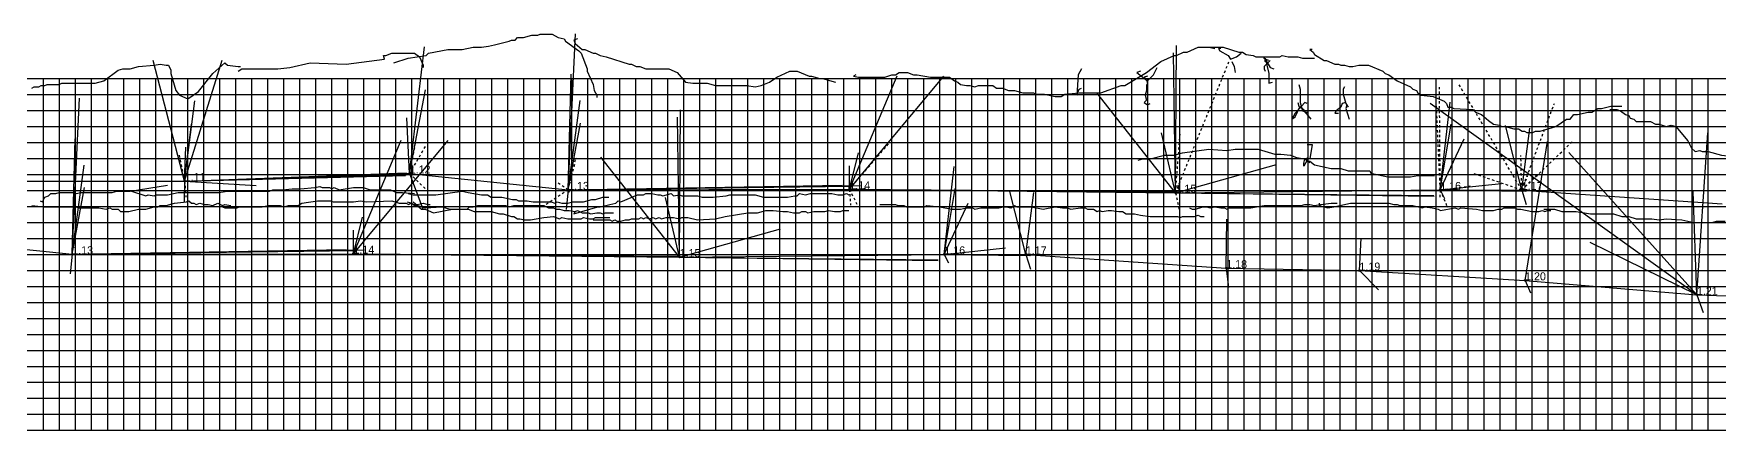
# Model space of a CAD drawing. Header units: millimetres. Extents: x -20 to 734, y -12 to 103.
# Drawn here: x 188.8 to 399.4, y -8 to 41.6 of the extents above; entities that cross this region are included whole.
import ezdxf

# ---------------------------------------------------------------- set-up
doc = ezdxf.new("R2010")
doc.units = ezdxf.units.MM
doc.linetypes.add('DASH', pattern=[0.6, 0.3, -0.3])

msp = doc.modelspace()

# ---------------------------------------------------------------- linework, layer by layer
at = {"layer": 'Black', "color": 0}
for points in [[(233.8, 37.95), (235.6, 38.55), (237.85, 38.85), (238.15, 39.15), (240.55, 39.6), (242.35, 39.6), (243.7, 39.9), (244.75, 39.9), (245.65, 40.05), (246.4, 40.2), (248.2, 40.65), (248.5, 40.8), (248.95, 40.8), (249.25, 41.1), (250, 41.1), (251.05, 41.4), (251.8, 41.4), (252.1, 41.55), (253.6, 41.55), (254.35, 41.1), (255.1, 40.95), (255.25, 40.65), (256.9, 39.45), (257.2, 39.15), (257.95, 37.2), (257.95, 36.9), (258.7, 35.25), (258.85, 34.5), (259.15, 33.9), (259.15, 33.6)], [(256.75, 40.95), (256.3, 40.8), (256.45, 40.35), (257.35, 39.6), (257.65, 39.6), (258.7, 39.15), (259, 39.15), (259.6, 38.85), (260.35, 38.7), (263.2, 37.8), (263.5, 37.8), (264.1, 37.5), (264.55, 37.5), (265.3, 37.2), (268.15, 37.2), (269.2, 36.75), (270.25, 35.55), (271.15, 35.4), (272.95, 35.4), (274, 35.1), (277.9, 35.1), (278.95, 34.95), (279.7, 35.1), (280.75, 35.55), (281.65, 36.15), (283.3, 36.9), (284.2, 36.9), (285.7, 36.3), (286, 36.3), (287.05, 36), (287.35, 36), (289, 35.55), (289, 35.55)], [(188.55, 34.8), (188.85, 34.95), (189.45, 34.95), (189.75, 35.1), (190.2, 35.1), (190.5, 35.25), (192, 35.25), (192.3, 35.4), (196.5, 35.4), (197.55, 35.7), (199.35, 37.05), (199.95, 37.2), (200.85, 37.2), (201.9, 37.5), (203.85, 37.65), (204.6, 37.8), (205.35, 37.65), (205.65, 37.65), (205.95, 37.05), (205.95, 36.6), (206.55, 34.5), (207, 33.9), (208.05, 33.45), (209.4, 34.35), (211.2, 36.6), (212.7, 37.95), (213, 37.65), (214.35, 37.5), (214.65, 37.5)], [(214.35, 36.9), (214.8, 37.2), (219.3, 37.2), (220.8, 37.35), (223.35, 37.95), (227.85, 37.8), (232.65, 38.4), (232.5, 38.85), (232.8, 38.85), (233.55, 39.15), (236.4, 39.15), (237, 38.7), (237.45, 37.65), (237.45, 37.35)], [(291.55, 36.45), (291.25, 36.3), (291.85, 36.15), (295.15, 36.15), (296.05, 36.45), (296.5, 36.45), (296.95, 36.75), (298, 36.75), (298.75, 36.45), (299.2, 36.45), (300.85, 36.15), (303.25, 36.15), (303.85, 35.7), (304.3, 35.55), (304.6, 35.25), (305.35, 35.1), (305.8, 35.1), (306.4, 34.95), (306.85, 35.1), (308.65, 35.1), (309.1, 34.8), (309.85, 34.8), (310.6, 34.5), (311.35, 34.5), (312.4, 34.2), (313.75, 34.2), (314.05, 34.05), (315.1, 34.05), (316.45, 33.75), (317.2, 33.75), (317.65, 34.05), (319.45, 34.2), (322.15, 34.2), (324.7, 35.1), (325.15, 35.1), (327.85, 36.75), (329.65, 38.1), (331.3, 38.85), (331.6, 38.85), (332.5, 39.3), (332.95, 39.3), (334.3, 39.9), (335.65, 39.9), (336.4, 39.75)], [(335.65, 39.9), (337.45, 39.9), (339.4, 39.3), (339.85, 39.3), (340.3, 39), (341.2, 38.85), (341.5, 38.7), (344.5, 38.7), (344.8, 38.85), (345.55, 38.7), (346.75, 38.7), (347.35, 38.55), (348.85, 38.55), (348.85, 38.55)], [(337.15, 39.75), (336.85, 39.75), (337, 39.45), (338.05, 38.85), (338.35, 38.4), (339.1, 38.7), (339.7, 39.15)], [(338.5, 38.1), (338.8, 37.5), (338.95, 36.75)], [(343.3, 38.25), (342.55, 37.5), (342.55, 37.2), (342.7, 36.9)], [(343, 37.95), (342.7, 38.1), (342.7, 38.55), (343.15, 36.6), (343.15, 35.4), (343.6, 35.55)], [(343.15, 38.25), (342.7, 38.4), (343.3, 37.35), (343.75, 37.2)], [(348.55, 39.6), (348.25, 39.6), (348.7, 39.3), (348.85, 39), (350.05, 38.25), (350.35, 38.25), (351.4, 37.8), (351.85, 37.8), (352.15, 37.65), (352.6, 37.65), (353.2, 37.5), (353.65, 37.5), (354.4, 37.65), (355.6, 37.65), (357.4, 36.9), (357.7, 36.6), (358.15, 36.45), (359.2, 35.7), (360.85, 34.95), (361.15, 34.65), (361.6, 34.5), (361.75, 34.2), (362.2, 33.9), (363.7, 33.75), (365.05, 33.15), (365.35, 32.85), (365.5, 32.4), (365.95, 32.4), (366.25, 32.25), (368.65, 32.1), (368.95, 31.8), (369.7, 31.5), (370.6, 30.75), (371.2, 30.3), (371.95, 30.15), (372.25, 30), (372.7, 30), (373.75, 29.7), (374.35, 29.7), (374.8, 29.4), (375.1, 29.4), (375.4, 29.25), (376.15, 29.25), (376.45, 29.4), (377.05, 29.4), (379, 30), (380.35, 30.9), (380.8, 30.9), (381.25, 31.5), (381.7, 31.5), (383.05, 31.8), (383.5, 31.8), (384.25, 32.25), (384.7, 32.25), (385.9, 32.55), (387.25, 32.55)], [(319.75, 37.2), (319.3, 36.45), (319.15, 33.9), (319.45, 34.65), (319.75, 34.8)], [(327.1, 36.9), (326.65, 36.75), (328, 35.7), (328.75, 36.45), (329.2, 37.35)], [(328, 36.3), (327.55, 36.15), (327.85, 35.85), (328, 35.4), (327.85, 35.1), (327.85, 34.5), (327.7, 33.9), (327.85, 33.3), (327.55, 33), (328, 32.7), (328.3, 32.85)], [(346.9, 35.25), (347.05, 34.65), (347.05, 33), (347.35, 31.95), (347.8, 31.8)], [(352.6, 34.95), (352.45, 34.65), (352.45, 34.05), (352.75, 32.85), (353.05, 32.4)], [(347.95, 32.85), (347.65, 33), (346.45, 31.65), (346, 30.9), (346.45, 31.2), (347.05, 32.55), (348.4, 30.9)], [(346.75, 33), (346.9, 32.55), (347.5, 32.1), (347.65, 31.8), (347.95, 31.8)], [(352.75, 33), (352.3, 32.85), (352.15, 32.4), (351.55, 31.95), (351.4, 31.65), (351.85, 31.65)], [(352.9, 32.7), (352.75, 32.25), (353.2, 30.9)], [(385.75, 32.1), (386.65, 32.1), (387.1, 31.95), (387.7, 31.5), (388.15, 31.35), (388.3, 31.05), (388.75, 30.9), (389.05, 30.6), (390.85, 30.6), (391.45, 30.3), (391.9, 30.3), (392.8, 30), (393.4, 30.15), (394, 30), (395.5, 28.2), (395.95, 27.3), (396.4, 26.85), (397, 27), (397.3, 26.85), (398.05, 26.85), (399.7, 26.4), (401.2, 26.25), (403.6, 26.25)], [(347.95, 27.75), (348.55, 27.75), (348.25, 25.95)], [(347.95, 26.1), (347.95, 25.8), (347.5, 25.05), (347.5, 25.35), (347.65, 25.95), (348.25, 25.5)], [(256.45, 19.35), (256.3, 19.05), (259.3, 19.95), (259.6, 19.95), (260.8, 20.25), (261.55, 20.4), (261.85, 20.7), (262.15, 20.55), (264.25, 21.45), (265, 21.45), (265.3, 21.6), (266.05, 21.6), (266.8, 21.45), (267.1, 21.45), (267.4, 21.3), (268.45, 21.6), (268.75, 21.3), (269.5, 21.45), (269.8, 21.3), (271.75, 21.3), (272.35, 21.15), (273.7, 21.15), (275.35, 21.3), (275.8, 21.45), (278.95, 21.45), (280, 21.15), (283, 21.15), (283.9, 21.3), (284.2, 21.3), (284.5, 21.6), (285.25, 21.45), (285.85, 21.6), (288.55, 21.6), (289.3, 21.45), (289.9, 21.45), (290.35, 21.6), (290.65, 21.45)], [(188.55, 20.1), (190.05, 19.95), (194.1, 19.95), (194.4, 19.8), (196.95, 19.8), (197.85, 19.65), (198.3, 19.8), (198.6, 19.65), (199.35, 19.65), (199.65, 19.35), (200.7, 19.35), (201.9, 19.65), (202.8, 19.65), (203.85, 19.95), (204.3, 19.95), (204.6, 20.1), (205.35, 20.1), (206.4, 20.4), (207.9, 20.55), (208.2, 20.7), (208.5, 20.4), (208.8, 20.4), (209.1, 20.25), (209.55, 20.4), (210.15, 20.25), (210.6, 20.25), (211.2, 20.1), (211.8, 20.4), (212.4, 20.1), (212.7, 20.25), (213.45, 20.1)], [(212.4, 19.95), (212.7, 19.8), (214.2, 19.8), (214.5, 19.95), (217.35, 19.95), (218.1, 20.1), (219.6, 20.1), (220.05, 19.95), (220.65, 20.1), (221.85, 20.1), (222.3, 20.4), (224.25, 20.7), (225.9, 20.7), (226.2, 20.55), (228.75, 20.55), (229.65, 20.7), (230.4, 20.55), (233.55, 20.7), (234.45, 20.4), (235.35, 20.4), (235.65, 20.25), (235.95, 20.4), (236.25, 20.25), (236.7, 20.25), (237.45, 20.4), (238.05, 20.25), (238.35, 20.25)], [(235.45, 20.55), (236.05, 20.4), (236.35, 20.1), (236.8, 20.1), (237.7, 19.8), (239.8, 19.95), (240.85, 19.65), (243.1, 19.65), (243.85, 19.35), (245.95, 19.35), (247, 19.05), (247.45, 19.05), (248.5, 18.75), (248.8, 18.75), (249.25, 18.45), (249.55, 18.45), (250.15, 18.3), (250.9, 18.3), (252.55, 18.6), (253.75, 18.75), (254.5, 18.45), (254.8, 18.6), (255.55, 18.45), (257.2, 18.45), (257.5, 18.6), (258.25, 18.45), (258.7, 18.45), (259, 18.6), (260.8, 18.6)], [(236.2, 20.55), (237.25, 19.65), (237.7, 19.65), (238.75, 19.2), (241.15, 19.65), (242.95, 19.65), (243.25, 19.95), (243.7, 19.95), (244.3, 20.1), (247.75, 20.1), (248.2, 19.95), (248.8, 20.1), (252.55, 20.1), (253.15, 19.8), (253.75, 19.8), (254.05, 19.65), (254.5, 19.65), (255.1, 19.5), (255.7, 19.5), (256.45, 19.35), (256.75, 19.5), (257.35, 19.2), (258.1, 19.2), (258.4, 19.05), (259.15, 19.2), (259.6, 19.2), (259.9, 19.05), (260.2, 19.2), (261.25, 19.2)], [(258.7, 18.3), (260.8, 18.3), (261.1, 18.15), (261.4, 18.3), (261.7, 18.15), (262.15, 18.15), (262.75, 18.3), (263.2, 18.3), (263.5, 18.45), (264.4, 18.45), (264.7, 18.6), (265, 18.45), (265.3, 18.6), (265.75, 18.45), (266.2, 18.6), (266.5, 18.45), (266.95, 18.6), (267.25, 18.45), (267.85, 18.6), (268.75, 18.6), (269.5, 18.45), (269.8, 18.6), (270.55, 18.6), (271.75, 18.3), (274, 18.45), (275.2, 18.75), (278.05, 19.2), (279.25, 19.2), (280.3, 19.5), (281.2, 19.5), (282.4, 19.35), (283, 19.35), (283.75, 19.2), (284.5, 19.2), (284.8, 19.35), (285.25, 19.35), (285.55, 19.2), (286.3, 19.35), (287.65, 19.35), (288.1, 19.5), (288.85, 19.35), (289.6, 19.35), (289.9, 19.5), (290.65, 19.5)], [(294.55, 20.25), (296.5, 20.25), (296.8, 20.1), (297.55, 20.1), (297.85, 19.95), (300.1, 19.95), (300.4, 20.1), (302.05, 19.95), (303.55, 19.65), (304.6, 19.65), (305.35, 19.8), (306.1, 19.8), (306.4, 19.65), (307.15, 19.8), (309.4, 19.8), (310, 19.95), (310.3, 19.95), (310.9, 19.8), (311.35, 20.1), (311.65, 19.95), (313.45, 19.95), (314.95, 19.65), (316.45, 19.95), (317.35, 19.8), (317.95, 19.8), (318.4, 19.65), (319.6, 19.8), (320.2, 19.8), (320.5, 19.65), (321.25, 19.65), (321.7, 19.35), (322, 19.5), (322.3, 19.35), (323.05, 19.5), (323.5, 19.5), (324.4, 19.35), (324.85, 19.35), (325.3, 19.05), (326.35, 19.05), (327.1, 18.9), (328.3, 18.75), (331.75, 18.75), (332.05, 18.6), (332.35, 18.75), (333.85, 18.75), (334.3, 18.9), (334.6, 18.75), (335.05, 18.75)], [(333.25, 19.8), (333.55, 19.65), (334, 19.65), (334.9, 19.95), (335.35, 19.95), (335.8, 19.8), (336.4, 19.95), (337.15, 19.8), (337.6, 19.8), (337.9, 19.65), (338.2, 19.8), (340.9, 19.8), (342.55, 20.1), (347.2, 20.1), (347.65, 20.25), (348.25, 20.25), (348.85, 20.1), (349.6, 20.25), (350.95, 20.4), (351.7, 20.4)], [(349.45, 20.4), (349.45, 20.1), (350.5, 19.8), (351.25, 19.95), (353.35, 20.4), (358.15, 20.4), (358.75, 20.25), (359.2, 20.25), (359.5, 20.1), (361.15, 20.1), (362.35, 19.8), (362.65, 19.95), (363.55, 19.8), (364.3, 19.65), (364.6, 19.5), (366.4, 19.8), (366.85, 19.65), (367.15, 19.8), (369.1, 19.65), (369.85, 19.5), (371.2, 19.5), (371.8, 19.65), (372.25, 19.65), (372.55, 19.8), (373.9, 19.8), (374.2, 19.65), (374.65, 19.65), (376, 19.35), (376.9, 19.35), (377.35, 19.5), (377.65, 19.35), (377.95, 19.5), (378.4, 19.5)], [(377.5, 19.65), (378.85, 19.65), (379.75, 19.35), (381.55, 19.35), (383.35, 19.05), (386.2, 19.05), (387.25, 18.75), (388.15, 18.75), (389.05, 18.45), (391, 18.45), (391.9, 18.3), (392.8, 18.45), (394.75, 18.3), (396.25, 18), (398.5, 18), (399.1, 18.15), (400.15, 18.15)]]:
    msp.add_lwpolyline(points, dxfattribs=at)
msp.add_point((342.55, 38.55), dxfattribs=at)
at = {"layer": 'Blue', "color": 5}
for points in [[(189.6, 20.7), (189.9, 20.55), (190.2, 21.15), (190.65, 21.3), (190.95, 21.6), (191.55, 21.6), (192, 21.75), (193.65, 21.75), (194.1, 21.6), (194.7, 21.75), (198.6, 21.75), (199.2, 21.9), (200.85, 21.9), (205.5, 22.65)], [(201, 21.9), (202.8, 21.3), (203.1, 21.45), (203.85, 21.3), (204.15, 21.45), (205.5, 21.45), (206.85, 21.75), (211.95, 21.75), (213, 21.9), (218.25, 21.9), (218.7, 22.05), (219.9, 22.05), (221.1, 22.2), (222.15, 22.2), (223.95, 22.35), (224.55, 22.5), (224.85, 22.35), (225.75, 22.35), (226.05, 22.2), (226.35, 22.35), (226.95, 22.05), (228.75, 22.35), (229.95, 22.35), (230.85, 22.05), (233.4, 22.05), (234.15, 21.75), (234.9, 21.75), (236.4, 21.6)], [(235.6, 21.6), (236.2, 21.45), (239.05, 21.45), (242.35, 21.9), (243.1, 21.75), (244.75, 21.45), (245.5, 21.45), (245.95, 21.15), (247.3, 21.15), (248.65, 20.85), (249.1, 20.85), (249.4, 20.7), (250.45, 20.7), (251.2, 20.55), (253.45, 20.55), (253.9, 20.4), (254.2, 20.55), (254.8, 20.4), (255.55, 20.4), (256.15, 20.55), (257.5, 20.55), (258.55, 20.85), (259, 20.85), (259.9, 21.15), (260.65, 21.15)]]:
    msp.add_lwpolyline(points, dxfattribs=at)
at = {"layer": 'Grid', "color": 255}
for p, q in [((-4, 36), (730, 36)), ((190, 36), (190, -8)), ((192, 36), (192, -8)), ((194, 36), (194, -8)), ((196, 36), (196, -8)), ((198, 36), (198, -8)), ((200, 36), (200, -8)), ((202, 36), (202, -8)), ((204, 36), (204, -8)), ((206, 36), (206, -8)), ((208, 36), (208, -8)), ((210, 36), (210, -8)), ((212, 36), (212, -8)), ((214, 36), (214, -8)), ((216, 36), (216, -8)), ((218, 36), (218, -8)), ((220, 36), (220, -8)), ((222, 36), (222, -8)), ((224, 36), (224, -8)), ((226, 36), (226, -8)), ((228, 36), (228, -8)), ((230, 36), (230, -8)), ((232, 36), (232, -8)), ((234, 36), (234, -8)), ((236, 36), (236, -8)), ((238, 36), (238, -8)), ((240, 36), (240, -8)), ((242, 36), (242, -8)), ((244, 36), (244, -8)), ((246, 36), (246, -8)), ((248, 36), (248, -8)), ((250, 36), (250, -8)), ((252, 36), (252, -8)), ((254, 36), (254, -8)), ((256, 36), (256, -8)), ((258, 36), (258, -8)), ((260, 36), (260, -8)), ((262, 36), (262, -8)), ((264, 36), (264, -8)), ((266, 36), (266, -8)), ((268, 36), (268, -8)), ((270, 36), (270, -8)), ((272, 36), (272, -8)), ((274, 36), (274, -8)), ((276, 36), (276, -8)), ((278, 36), (278, -8)), ((280, 36), (280, -8)), ((282, 36), (282, -8)), ((284, 36), (284, -8)), ((286, 36), (286, -8)), ((288, 36), (288, -8)), ((290, 36), (290, -8)), ((292, 36), (292, -8)), ((294, 36), (294, -8)), ((296, 36), (296, -8)), ((298, 36), (298, -8)), ((300, 36), (300, -8)), ((302, 36), (302, -8)), ((304, 36), (304, -8)), ((306, 36), (306, -8)), ((308, 36), (308, -8)), ((310, 36), (310, -8)), ((312, 36), (312, -8)), ((314, 36), (314, -8)), ((316, 36), (316, -8)), ((318, 36), (318, -8)), ((320, 36), (320, -8)), ((322, 36), (322, -8)), ((324, 36), (324, -8)), ((326, 36), (326, -8)), ((328, 36), (328, -8)), ((330, 36), (330, -8)), ((332, 36), (332, -8)), ((334, 36), (334, -8)), ((336, 36), (336, -8)), ((338, 36), (338, -8)), ((340, 36), (340, -8)), ((342, 36), (342, -8)), ((344, 36), (344, -8)), ((346, 36), (346, -8)), ((348, 36), (348, -8)), ((350, 36), (350, -8)), ((352, 36), (352, -8)), ((354, 36), (354, -8)), ((356, 36), (356, -8)), ((358, 36), (358, -8)), ((360, 36), (360, -8)), ((362, 36), (362, -8)), ((364, 36), (364, -8)), ((366, 36), (366, -8)), ((368, 36), (368, -8)), ((370, 36), (370, -8)), ((372, 36), (372, -8)), ((374, 36), (374, -8)), ((376, 36), (376, -8)), ((378, 36), (378, -8)), ((380, 36), (380, -8)), ((382, 36), (382, -8)), ((384, 36), (384, -8)), ((386, 36), (386, -8)), ((388, 36), (388, -8)), ((390, 36), (390, -8)), ((392, 36), (392, -8)), ((394, 36), (394, -8)), ((396, 36), (396, -8)), ((398, 36), (398, -8)), ((-4, 34), (730, 34)), ((-4, 32), (730, 32)), ((-4, 30), (730, 30)), ((-4, 28), (730, 28)), ((-4, 26), (730, 26)), ((-4, 24), (730, 24)), ((-4, 22), (730, 22)), ((-4, 20), (730, 20)), ((-4, 18), (730, 18)), ((-4, 16), (730, 16)), ((-4, 14), (730, 14)), ((-4, 12), (730, 12)), ((-4, 10), (730, 10)), ((-4, 8), (730, 8)), ((-4, 6), (730, 6)), ((-4, 4), (730, 4)), ((-4, 2), (730, 2)), ((-4, 0), (730, 0)), ((-4, -2), (730, -2)), ((-4, -4), (730, -4)), ((-4, -6), (730, -6)), ((-4, -8), (730, -8))]:
    msp.add_line(p, q, dxfattribs=at)
at = {"layer": 'Orange', "color": 30}
msp.add_lwpolyline([(326.8, 25.8), (327.4, 25.95), (328.3, 25.95), (330.1, 26.4), (331.3, 26.4), (332.35, 26.7), (335.65, 27.15), (337.9, 27), (338.95, 27.15), (341.8, 27.15), (343.9, 26.55), (344.65, 26.55), (345.85, 26.4), (346.6, 26.1), (347.65, 25.95), (347.95, 25.65), (348.25, 25.65), (348.85, 25.2), (350.95, 24.75), (352.15, 24.75), (353.05, 24.45), (355.75, 24.45), (355.9, 24.15), (358, 23.7), (360.85, 23.7), (361.75, 23.85), (363.85, 23.85)], dxfattribs=at)
at = {"layer": 'Shots', "color": 1}
for p, q in [((207.662, 23.166), (235.78, 24.12)), ((235.78, 24.12), (255.584, 22.064)), ((175.198, 23.146), (207.662, 23.166)), ((255.584, 22.064), (290.724, 22.136)), ((290.724, 22.136), (331.482, 21.716)), ((331.482, 21.716), (364.562, 22.054)), ((364.562, 22.054), (374.748, 22.046)), ((374.748, 22.046), (399.792, 20.326))]:
    msp.add_line(p, q, dxfattribs=at)
at = {"layer": 'Shots', "color": 30}
for p, q in [((173.81, 16.07), (193.614, 14.014)), ((193.614, 14.014), (228.754, 14.086)), ((228.754, 14.086), (269.512, 13.666)), ((269.512, 13.666), (302.592, 14.004)), ((302.592, 14.004), (312.778, 13.996)), ((312.778, 13.996), (337.822, 12.276)), ((337.822, 12.276), (354.468, 11.978)), ((354.468, 11.978), (375.166, 10.754)), ((375.166, 10.754), (396.638, 8.946)), ((396.638, 8.946), (436.316, 7.614))]:
    msp.add_line(p, q, dxfattribs=at)
at = {"layer": 'Shots', "color": 1}
for centre in [(207.662, 23.166), (235.78, 24.12), (255.584, 22.064), (290.724, 22.136), (331.482, 21.716), (364.562, 22.054), (374.748, 22.046)]:
    msp.add_circle(centre, 0.1, dxfattribs=at)
at = {"layer": 'Shots', "color": 30}
for centre in [(193.614, 14.014), (228.754, 14.086), (269.512, 13.666), (302.592, 14.004), (312.778, 13.996), (337.822, 12.276), (354.468, 11.978), (375.166, 10.754), (396.638, 8.946)]:
    msp.add_circle(centre, 0.1, dxfattribs=at)
at = {"layer": 'XSect', "color": 1}
for p, q in [((255.584, 22.064), (256.5, 41.596)), ((331.482, 21.716), (331.594, 40.114)), ((207.662, 23.166), (203.712, 38.224)), ((207.662, 23.166), (212.366, 38.29)), ((235.78, 24.12), (237.644, 39.95)), ((331.482, 21.716), (331.234, 39.21)), ((255.584, 22.064), (255.958, 36.518)), ((290.724, 22.136), (296.684, 36.33)), ((290.724, 22.136), (302.542, 36.284)), ((235.78, 24.12), (237.768, 34.586)), ((331.482, 21.716), (321.652, 34.198)), ((207.662, 23.166), (208.938, 33.218)), ((255.584, 22.064), (257.084, 33.226)), ((364.562, 22.054), (365.81, 33.038)), ((207.662, 23.166), (208.506, 30.268)), ((235.78, 24.12), (235.432, 31.078)), ((255.584, 22.064), (257.136, 30.408)), ((364.562, 22.054), (365.936, 30.288)), ((374.748, 22.046), (372.724, 30.098)), ((374.748, 22.046), (375.754, 29.778)), ((207.662, 23.166), (207.83, 27.394)), ((331.482, 21.716), (329.72, 29.182)), ((364.562, 22.054), (367.542, 28.468)), ((290.724, 22.136), (291.86, 26.688)), ((207.662, 23.166), (235.392, 24.18)), ((207.662, 23.166), (235.738, 24.136)), ((207.662, 23.166), (235.748, 24.126)), ((207.662, 23.166), (235.31, 24.11)), ((207.662, 23.166), (235.032, 24.102)), ((207.662, 23.166), (235.398, 24.098)), ((207.662, 23.166), (235.284, 24.028)), ((207.662, 23.166), (235.342, 23.972)), ((207.662, 23.166), (235.518, 23.972)), ((207.662, 23.166), (235.084, 23.972)), ((207.662, 23.166), (235.042, 23.968)), ((207.662, 23.166), (235.328, 23.95)), ((207.662, 23.166), (235.28, 23.876)), ((235.78, 24.12), (237.424, 19.688)), ((290.724, 22.136), (290.742, 25.058)), ((331.482, 21.716), (344.088, 25.25)), ((207.662, 23.166), (207.616, 20.602)), ((207.662, 23.166), (216.6, 22.622)), ((255.584, 22.064), (255.342, 19.62)), ((255.584, 22.064), (289.814, 22.662)), ((255.584, 22.064), (292.104, 22.614)), ((255.584, 22.064), (290.916, 22.572)), ((255.584, 22.064), (290.952, 22.542)), ((290.724, 22.136), (331.494, 21.808)), ((290.724, 22.136), (331.606, 21.83)), ((331.482, 21.716), (363.778, 21.348)), ((331.482, 21.716), (363.806, 21.27)), ((364.562, 22.054), (372.202, 22.848)), ((364.562, 22.054), (365.096, 21.006)), ((364.562, 22.054), (375.188, 21.912)), ((364.562, 22.054), (375.316, 21.902)), ((364.562, 22.054), (374.75, 21.906)), ((374.748, 22.046), (375.316, 20.22))]:
    msp.add_line(p, q, dxfattribs=at)
at = {"layer": 'XSect', "color": 1, "linetype": 'DASH'}
for p, q in [((331.482, 21.716), (338.162, 38.096)), ((364.562, 22.054), (364.462, 34.894)), ((374.748, 22.046), (366.804, 35.41)), ((364.562, 22.054), (364.084, 32.808)), ((374.748, 22.046), (378.824, 32.882)), ((235.78, 24.12), (236.534, 27.98)), ((235.78, 24.12), (237.84, 27.65)), ((290.724, 22.136), (295.684, 27.9)), ((331.482, 21.716), (332.06, 29.04)), ((374.748, 22.046), (381.174, 28.18)), ((207.662, 23.166), (206.972, 26.61)), ((255.584, 22.064), (256.576, 26.176)), ((255.584, 22.064), (256.448, 25.422)), ((374.748, 22.046), (374.642, 26.358)), ((207.662, 23.166), (207.872, 24.706)), ((235.78, 24.12), (238.038, 21.896)), ((235.78, 24.12), (235.862, 23.884)), ((374.748, 22.046), (368.538, 24.164)), ((374.748, 22.046), (376.812, 24.118)), ((374.748, 22.046), (375.482, 23.778)), ((207.662, 23.166), (207.812, 21.134)), ((255.584, 22.064), (252.588, 20.054)), ((255.584, 22.064), (254.142, 23.016)), ((255.584, 22.064), (255.726, 21.612)), ((255.584, 22.064), (255.75, 21.726)), ((290.724, 22.136), (290.71, 22.488)), ((290.724, 22.136), (292.732, 22.268)), ((290.724, 22.136), (291.674, 20.276)), ((290.724, 22.136), (290.886, 20.14)), ((331.482, 21.716), (332.032, 22.802)), ((331.482, 21.716), (331.76, 21.918)), ((331.482, 21.716), (331.61, 21.342)), ((331.482, 21.716), (331.946, 19.542)), ((364.562, 22.054), (364.334, 21.96)), ((364.562, 22.054), (364.504, 20.978)), ((364.562, 22.054), (368.296, 22.562)), ((364.562, 22.054), (366.618, 22.108)), ((364.562, 22.054), (365.476, 19.83)), ((374.748, 22.046), (378.01, 21.934))]:
    msp.add_line(p, q, dxfattribs=at)
at = {"layer": 'XSect', "color": 30}
for p, q in [((193.614, 14.014), (194.53, 33.546)), ((269.512, 13.666), (269.624, 32.064)), ((396.638, 8.946), (363.316, 32.85)), ((269.512, 13.666), (269.264, 31.16)), ((193.614, 14.014), (193.988, 28.468)), ((228.754, 14.086), (234.714, 28.28)), ((228.754, 14.086), (240.572, 28.234)), ((375.166, 10.754), (377.956, 28.128)), ((396.638, 8.946), (397.998, 29.2)), ((269.512, 13.666), (259.682, 26.148)), ((396.638, 8.946), (380.65, 26.732)), ((193.614, 14.014), (195.114, 25.176)), ((302.592, 14.004), (303.84, 24.988)), ((193.614, 14.014), (195.166, 22.358)), ((269.512, 13.666), (267.75, 21.132)), ((302.592, 14.004), (303.966, 22.238)), ((312.778, 13.996), (310.754, 22.048)), ((312.778, 13.996), (313.784, 21.728)), ((396.638, 8.946), (396.184, 21.866)), ((302.592, 14.004), (305.572, 20.418)), ((228.754, 14.086), (229.89, 18.638)), ((228.754, 14.086), (228.772, 17.008)), ((269.512, 13.666), (282.118, 17.2)), ((337.822, 12.276), (337.904, 18.394)), ((302.592, 14.004), (310.232, 14.798)), ((354.468, 11.978), (354.676, 16.024)), ((396.638, 8.946), (383.306, 15.49)), ((193.614, 14.014), (193.372, 11.57)), ((193.614, 14.014), (227.844, 14.612)), ((193.614, 14.014), (230.134, 14.564)), ((193.614, 14.014), (228.946, 14.522)), ((193.614, 14.014), (228.982, 14.492)), ((228.754, 14.086), (269.524, 13.758)), ((228.754, 14.086), (269.636, 13.78)), ((269.512, 13.666), (301.808, 13.298)), ((269.512, 13.666), (301.836, 13.22)), ((302.592, 14.004), (303.126, 12.956)), ((302.592, 14.004), (313.218, 13.862)), ((302.592, 14.004), (313.346, 13.852)), ((302.592, 14.004), (312.78, 13.856)), ((312.778, 13.996), (313.346, 12.17)), ((337.822, 12.276), (338.122, 9.854)), ((354.468, 11.978), (356.864, 9.578)), ((375.166, 10.754), (375.826, 9.186)), ((396.638, 8.946), (397.434, 6.714))]:
    msp.add_line(p, q, dxfattribs=at)

# ---------------------------------------------------------------- texts
at = {"layer": 'Label'}
for s, p in [('1.11', (207.662, 23.166)), ('1.12', (235.78, 24.12)), ('1.13', (255.584, 22.064)), ('1.14', (290.724, 22.136)), ('1.15', (331.482, 21.716)), ('1.16', (364.562, 22.054)), ('1.17', (374.748, 22.046)), ('1.13', (193.614, 14.014)), ('1.14', (228.754, 14.086)), ('1.16', (302.592, 14.004)), ('1.17', (312.778, 13.996)), ('1.15', (269.512, 13.666)), ('1.18', (337.822, 12.276)), ('1.19', (354.468, 11.978)), ('1.20', (375.166, 10.754)), ('1.21', (396.638, 8.946))]:
    msp.add_text(s, height=1, dxfattribs=at).set_placement(p)

doc.saveas('drawing.dxf')
